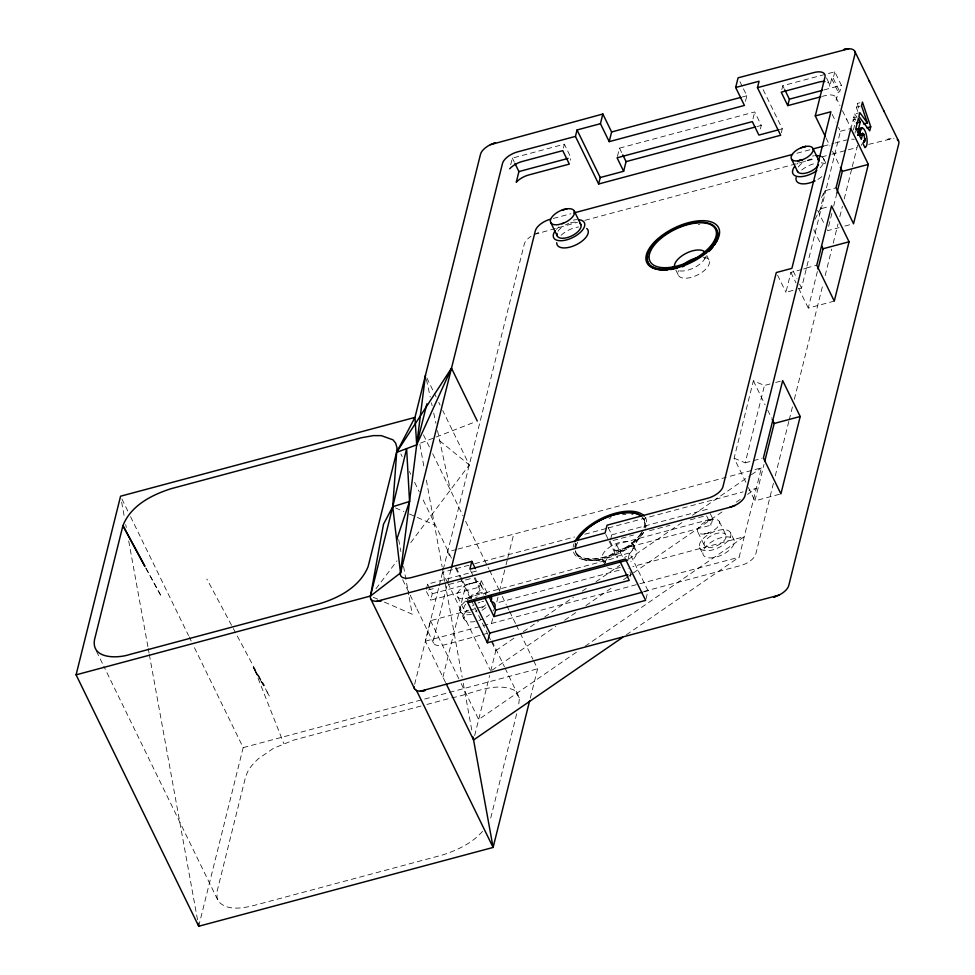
<?xml version="1.0" encoding="UTF-8"?>
<svg xmlns="http://www.w3.org/2000/svg" width="975" height="975" viewBox="0 0 975 975"><rect width="100%" height="100%" fill="white"/><g stroke="black" fill="none" stroke-linecap="round" stroke-linejoin="round"><path stroke-width="0.73" stroke-dasharray="4.88 3.66" d="M505.099 668.168L519.419 697.978L518.456 706.753M861.522 145.458L861.79 144.044M854.953 133.234L855.587 130.662M575.774 547.682L576.664 544.611M645.206 528.158L645.56 526.171A38.829 18.549 -25.9 0 0 645.292 522.405L644.061 519.517M198.705 926.25L243.189 747.618L193.879 646.51M510.693 164.775L512.35 158.108L564.367 144.19L570.936 157.658L570.29 160.241M426.319 589.29L427.611 584.122L476.531 571.033M432.291 593.726L481.211 580.625L479.615 587.072L430.682 600.173L432.291 593.726L429.366 587.73M414.643 684.352L438.847 587.169M439.213 585.695L442.882 570.972M443.247 569.497L524.294 244.079A14.247 6.862 -26 0 1 530.973 236.316M445.575 682.549L425.393 641.16L430.499 620.685L468.67 610.472M450.962 569.583L433.351 640.295A14.247 6.862 -26 0 0 444.344 644.877L481.028 635.054M563.404 148.054L564.367 144.19M442.918 677.077L465.16 587.767M470.633 598.126L471.339 595.286L482.198 592.373L483.503 595.067M645.962 599.003L648.022 590.716L629.594 552.923L617.419 556.177L617.09 557.542L481.857 593.738L482.198 592.373M491.449 623.488L492.911 617.638M498.018 597.151L496.555 603.013L621.136 569.668M499.468 591.289L505.672 566.365M506.037 564.903L507.5 559.041M507.865 557.578L513.691 534.166M617.431 156.427L619.491 148.139L754.723 111.942L761.292 125.409L759.562 132.32M474.667 735.577L489.621 675.517M490.717 671.117L495.824 650.642L491.156 641.075M490.742 818.001L516.994 712.603M530.303 698.1L537.591 668.813L533.593 660.611M610.484 539.992L611.764 534.836L608.229 527.597M712.725 518.651L711.116 525.111L614.835 550.875L616.444 544.428L712.725 518.651L709.215 511.461M628.18 558.602L629.594 552.923M745.461 101.303L746.838 95.769L743.084 88.079M630.191 576.505L630.825 573.922L628.217 568.559M752.993 118.84L754.723 111.942M781.84 89.59L782.803 85.715L834.819 71.797L841.388 85.264L839.78 91.711L838.207 92.137L836.197 100.193A14.247 6.862 -26 0 0 825.203 95.611L822.327 96.379M781.316 132.685L782.279 128.81L763.047 89.383M745.814 482.198L734.114 458.201L753.382 380.811L764.473 385.466L770.067 383.967M834.819 71.797L833.211 78.244L831.638 78.658L829.628 86.726A14.247 6.862 -26 0 0 826.142 81.693M793.016 290.392L785.923 292.281L790.871 272.403L802.23 269.368M734.114 458.201L745.205 462.845L764.473 385.466M815.027 219.314L820.219 209.174L824.716 191.124L825.752 190.844L840.413 131.272L838.512 127.372M798.696 288.868L801.523 288.113L821.145 208.662L828.945 206.566M820.219 209.174L821.255 208.894L825.752 190.844M626.401 634.774L739.148 557.176L761.39 467.866L727.679 476.885M779.476 494.276L754.918 500.857L764.01 464.344M850.712 129.699L853.198 119.693L855.806 118.999M855.477 120.205L853.673 117.792L854.624 113.977L858.524 112.942M857.781 111.467L856.318 107.177L857.244 103.472L859.84 102.777M834.283 301.117L808.275 308.088L817.647 270.453M831.87 213.33L827.556 230.697L839.109 227.602M833.674 206.091L836.916 193.074M853.393 130.028L855.026 123.435L853.198 119.693M773.419 483.271L755.808 553.971A14.247 6.862 -26 0 1 740.805 565.512L643.939 591.447M775.259 475.91L788.824 421.407M789.202 419.933L792.87 405.198M794.332 399.311L822.949 284.408M825.155 275.572L831.748 249.064M833.223 243.165L837.988 224.018M839.828 216.657L842.388 206.347M844.228 198.973L851.931 168.041M852.296 166.567L857.805 144.471M821.474 197.45L824.716 191.124M704.767 258.765L706.119 256.206M632.324 550.18L642.854 530.205A37.623 18.123 -26 0 0 642.574 517.554M375.972 588.754L397.008 560.832M410.731 542.636L469.28 464.953L442.747 410.536M482.564 831.334C472.168 843.253 457.47 850.09 442.711 854.941L252.293 905.909C241.288 908.383 226.809 910.784 218.437 901.351L103.789 666.23M495.824 650.642L514.617 637.711M523.38 631.678L538.407 621.331M544.672 617.017L573.483 597.188M582.258 591.155L587.267 587.706M596.042 581.673L619.844 565.293M628.607 559.248L683.731 521.32M692.494 515.288L750.116 475.617M751.372 474.764L761.39 467.866M491.973 670.252L555.86 626.279M564.635 620.246L577.151 611.63M585.926 605.597L612.239 587.486M623.513 579.723L627.266 577.139M628.522 576.274L632.275 573.69M633.531 572.825L722.475 511.619M736.247 502.137L742.511 497.823M747.533 494.374L756.295 488.341L748.971 490.303M576.396 652.238L478.676 719.489L460.688 682.585M585.158 646.206L744.254 536.701L632.86 566.524M421.005 706.022L293.572 740.135L273.402 748.337L258.619 758.562A46.532 22.413 -26 0 0 247.492 772.078L245.542 777.075L217.108 891.247L217.011 897.487L218.437 901.351M420.639 443.064L434.801 437.568M436.215 437.019L475.861 421.614M534.178 234.488L577.529 222.3M704.157 534.02L708.874 532.85L704.157 534.02A11.968 5.765 -26 0 1 697.625 529.657A11.968 5.765 -26 0 1 707.411 520.918L712.189 519.541A11.968 5.765 -26 0 1 719.465 523.807A11.968 5.765 -26 0 1 708.874 532.85L707.265 533.386M470.401 597.188L465.404 598.626A13.114 6.313 -26 0 1 457.336 593.97A13.114 6.313 -26 0 1 469.036 584.025L473.984 582.794A13.114 6.313 -26 0 1 481.26 587.572A13.114 6.313 -26 0 1 470.401 597.188L465.404 598.626L467.037 598.297M707.411 520.918L712.189 519.541L709.032 520.321M472.388 583.062L469.036 584.025L473.984 582.794M742.426 96.952L746.838 95.769M824.046 89.907L841.388 85.264M756.88 126.579L761.292 125.409M856.318 107.177L860.218 106.141M779.354 129.602L782.279 128.81M853.673 117.792L856.282 117.097M840.413 131.272L850.809 128.493M553.276 218.461L570.887 213.744M796.904 153.246L810.115 149.711M823.327 146.177L833.601 143.435M835.063 143.032L846.8 139.888M584.878 220.338L815.722 158.547M821.608 156.963L830.432 154.611M831.907 154.208L856.891 147.518M868.664 144.373L892.6 138.535A14.247 6.862 -26 0 1 894.002 138.596M825.642 190.6L836.038 187.822M844.886 226.054L853.552 223.738M806.362 267.991L816.77 265.2M803.644 268.99L806.483 268.223M775.673 382.468L781.28 380.969M745.205 462.845L761.999 458.347M456.446 549.498L447.647 551.85L450.889 558.504M457.921 549.096L726.217 477.275M468.963 565.244L442.54 572.325L447.086 581.636M474.837 563.672L574.555 536.981M584.805 534.239L606.791 528.352M608.266 527.962L743.108 491.875M611.764 534.836L708.045 509.06M433.192 588.644L426.002 590.57L430.682 600.173M449.024 584.415L473.497 577.858M613.08 540.503L633.494 535.031M649.545 530.741L669.971 525.269M690.385 519.809L706.436 515.507L711.116 525.111M470.133 610.082L486.281 605.768M425.393 641.16L739.148 557.176M482.503 634.664L486.903 633.482M643.634 591.898L648.022 590.716M243.189 747.618L537.591 668.813M426.867 704.462L450.304 698.185M451.766 697.795C471.729 694.468 493.825 681.086 514.117 690.166L519.419 697.978M891.065 138.633L887.774 139.254L892.6 138.535M698.222 224.335L699.794 224.25M584.232 559.821L586.792 560.272M586.658 558.602L605.451 562.002M395.509 507.926L403.869 511.57M409.439 513.996L434.497 524.916M373.267 597.248L378.836 599.674M384.406 602.099L412.254 614.238L409 596.31M439.713 440.798L469.28 464.953M854.624 113.977L857.147 117.427M255.097 670.727L263.677 685.9L252.501 666.023L264.591 685.596M254.902 670.3L283.798 743.559M253.793 668.302L255.255 670.971M644.646 520.711L643.646 519.188A38.829 18.549 -25.9 0 0 642.33 517.859M575.945 552.886L577.541 555.665A38.829 18.549 -25.9 0 0 580.454 558.127L584.403 559.747A38.842 18.549 -25.9 0 0 589.461 560.576L595.42 560.491A38.829 18.549 -25.9 0 0 601.904 559.516L608.51 557.749A38.829 18.549 -25.9 0 0 615.396 555.153L622.184 551.813A38.842 18.549 -25.9 0 0 628.436 547.962L633.835 543.831A38.829 18.549 -25.9 0 0 638.527 539.333L642.159 534.702A38.829 18.549 -25.9 0 0 643.512 532.435M266.943 691.726L269.417 696.15L206.834 579.004M146.165 568.486L161.411 596.59L145.58 567.718M451.486 558.151L421.834 497.238M456.178 567.608L462.211 579.772M462.881 581.124L471.559 598.735M833.211 78.244L839.78 91.711M831.638 78.658L838.207 92.137M846.58 119.169L850.456 127.103M826.483 77.915L829.408 83.899M832.162 114.355L835.965 122.167M826.057 137.999L829.957 146.006M832.565 151.344L839.719 166.03M823.717 158.827L826.044 163.617M782.803 85.715L784.119 88.408M817.611 210.308L824.899 225.262M813.772 229.722L820.402 243.311M739.952 81.668L742.463 86.799M793.175 270.989L797.026 278.887M799.598 284.164L801.523 288.113M790.871 272.403L796.027 282.969M798.61 288.259L808.275 308.088M777.575 275.169L785.923 292.281M706.802 255.56L709.142 260.349M753.382 380.811L765.082 404.808M767.691 410.134L771.591 418.141M619.491 148.139L622.123 153.526M675.919 270.233L678.247 275.023M748.41 487.524L754.918 500.857M730.555 532.862A17.099 8.239 -26 0 1 710.239 550.412A17.099 8.239 -26 0 1 704.559 537.31A17.099 8.239 -26 0 1 730.555 532.862L734.065 540.04A17.099 8.239 -26 0 1 713.737 557.602A17.099 8.239 -26 0 1 708.057 544.501A17.099 8.239 -26 0 1 734.065 540.04M719.355 521.576L725.924 535.043A11.968 5.765 -26 0 1 711.726 547.341A11.968 5.765 -26 0 1 707.704 538.2A11.968 5.765 -26 0 1 725.924 535.043M697.942 532.253L704.511 545.72M512.35 158.108L514.325 162.155M699.672 547.536L703.182 554.714M633.189 544.586L636.261 550.875M616.444 544.428L622.988 557.834M610.155 541.283L614.835 550.875M605.78 534.349L608.437 539.809M609.107 541.174L617.09 557.542M602.306 559.26L605.365 565.549M426.818 377.886L436.105 396.935M438.762 402.37L440.091 405.088M423.491 434.887L430.292 448.829M432.681 453.716L462.954 515.775M465.623 521.247L488.938 569.071M489.608 570.436L499.602 590.935M502.271 596.395L506.269 604.597M506.939 605.962L508.938 610.058M509.596 611.423L515.604 623.72M516.263 625.085L519.602 631.922M520.26 633.287L532.923 659.246M481.211 580.625L487.756 594.031M481.175 585.219L485.769 594.653M474.935 577.48L479.615 587.072M470.547 570.558L481.857 593.738M455.423 567.816L459.968 577.127M460.614 578.455L470.486 598.699M471.157 600.064L487.817 634.237M488.487 635.602L490.486 639.71M457.616 596.712L464.185 610.179M447.732 582.965L490.047 669.752M465.782 600.953A17.099 8.239 -26 0 0 460.419 611.569L463.929 618.759M427.611 584.122L428.781 586.523M430.499 620.685L460.017 681.208M402.675 579.759L417.349 609.789M121.899 498.944L127.896 511.241M130.565 516.701L188.541 635.578M189.211 636.943L191.21 641.038M96.476 651.288L103.118 664.877M835.977 97.378L839.95 105.544M842.449 110.675L846.983 119.986M416.947 608.961L433.57 643.11M492.046 641.014L504.441 666.803M400.871 453.887L402.175 456.605M409.39 471.498L410.694 474.216M414.631 482.332L419.213 491.814M576.554 554.141L575.896 552.435A38.829 18.549 -25.9 0 1 575.603 550.607M857.244 103.472L859.536 110.333M426.441 379.543L430.231 397.044M431.498 402.87L432.132 405.795M433.717 413.083L435.923 423.296M437.507 430.584L450.389 490.023M419.847 444.283L424.198 468.171M426.367 480.114L442.102 566.731M442.37 568.218L444.807 581.661M445.087 583.148L462.174 677.235M463.259 683.207L472.217 732.493M398.69 539.565L400.859 551.521M403.577 566.451L408.732 594.823M121.656 502.186L124.373 517.116M125.726 524.574L126.262 527.56M128.712 541.003L147.968 647.022M148.237 648.521L149.053 652.994M149.321 654.493L197.62 920.278M798.293 167.017A11.968 5.765 -26 0 1 805.557 161.07M807.142 160.351A11.968 5.765 -26 0 1 814.759 158.803M558.029 231.233A13.114 6.313 -26 0 1 563.867 225.847M565.439 224.945A13.114 6.313 -26 0 1 568.766 223.458M570.448 222.909A13.114 6.313 -26 0 1 577.846 222.385M561.052 235.328A17.099 8.239 -26 0 1 578.602 226.992M821.852 176.633A17.099 8.239 -26 0 1 816.892 179.973M801.694 170.052A17.099 8.239 -26 0 1 816.051 163.239M821.157 162.837A17.099 8.239 -26 0 1 825.057 163.8M851.626 139.169A14.247 6.862 -26 0 1 854.307 139.437M493.947 609.68A17.099 8.239 -26 0 1 493.106 610.947M489.45 614.713A17.099 8.239 -26 0 1 486.257 617.004M482.649 618.991A17.099 8.239 -26 0 1 478.859 620.527M475.105 621.526A17.099 8.239 -26 0 1 467.903 609.363M472.485 605.828A17.099 8.239 -26 0 1 474.252 604.793M477.982 603.025A17.099 8.239 -26 0 1 479.883 602.318M481.784 601.746A17.099 8.239 -26 0 1 483.649 601.319M645.231 517.372A39.902 19.22 -26 0 1 646.023 526.927M643.329 532.594A39.902 19.22 -26 0 1 603.525 558.529A39.902 19.22 -26 0 1 573.154 550.57M573.129 547.268A39.902 19.22 -26 0 1 574.019 543.684M605.597 561.941A17.099 8.239 -26 0 1 608.68 547.84A17.099 8.239 -26 0 1 631.361 542.575A17.099 8.239 -26 0 1 624.634 557.517M640.612 533.983A37.623 18.123 -26 0 1 604.561 557.042A37.623 18.123 -26 0 1 575.677 551.362M575.128 548.328A37.623 18.123 -26 0 1 576.091 543.16M605.036 563.526A17.099 8.239 -26 0 1 627.754 547.731A17.099 8.239 -26 0 1 630.898 561.503M620.307 567.316A17.099 8.239 -26 0 1 607.535 567.755M643.342 518.212A37.928 18.269 -26 0 1 644.195 527.487M641.538 533.033A37.928 18.269 -26 0 1 605.207 557.127A37.928 18.269 -26 0 1 575.347 551.521M574.909 546.853A37.928 18.269 -26 0 1 575.774 543.355M705.388 257.522A17.099 8.239 -26 0 1 693.469 268.064A17.099 8.239 -26 0 1 678.039 270.514M703.085 257.181A17.099 8.239 -26 0 1 707.436 267.211A17.099 8.239 -26 0 1 687.619 278.082A17.099 8.239 -26 0 1 678.49 270.672M576.712 544.416A38.829 18.549 -25.9 0 1 577.736 542.222M609.253 518.298A38.829 18.549 -25.9 0 1 610.972 517.676M622.562 514.739A38.829 18.549 -25.9 0 1 625.767 514.349M631.727 514.276A38.842 18.549 -25.9 0 1 633.092 514.398M485.562 604.89A13.114 6.313 -26 0 1 480.248 609.058M476.97 610.655A13.114 6.313 -26 0 1 475.276 611.276M470.413 612.276A13.114 6.313 -26 0 1 466.708 603.025M475.605 597.492A13.114 6.313 -26 0 1 477.299 596.944M485.952 607.523A17.099 8.239 -26 0 1 480.992 610.862M471.595 614.347A17.099 8.239 -26 0 1 460.419 611.569M467.33 599.771A17.099 8.239 -26 0 1 486.72 593.909M821.547 156.622A17.099 8.239 -26 0 1 819.743 168.224M796.794 164.105A17.099 8.239 -26 0 1 798.184 162.874M812.541 156.061A17.099 8.239 -26 0 1 814.344 155.768M556.323 229.405A17.099 8.239 -26 0 1 558.943 226.919M573.3 220.094A17.099 8.239 -26 0 1 576.81 219.68M537.591 233.062L535.872 233.707L539.297 232.538L537.591 233.062"/><path stroke-width="1.46" d="M857.573 132.417L860.145 131.832L858.585 128.639L860.23 122.046L858.402 118.304L855.916 128.298L861.303 139.352L862.826 133.514L859.852 134.489L862.826 133.514L863.996 134.696L864.837 140.047L862.838 143.313L864.959 147.639C870.553 144.982 864.021 119.084 860.145 131.832L857.549 132.527M529.571 701.025L493.106 847.446L198.705 926.25L76.087 674.834L370.476 596.03L400.506 572.947L425.49 375.168M731.664 506.817L376.655 601.331A14.247 6.862 -26 0 1 370.476 596.03L383.504 524.233L392.73 506.72L406.624 448.61L409.537 501.467L396.618 539.833M864.837 140.047L864.398 141.631L864.959 138.864L863.984 142.252L864.959 138.438M647.851 255.925L647.485 257.9A38.963 18.562 -24.7 0 0 647.741 261.653L648.85 264.14M864.398 141.631L864.935 139.267M76.087 674.834L120.571 496.202L414.972 417.398L480.504 154.294A14.247 6.862 -26 0 1 490.376 144.69L602.855 114.014L611.605 131.966L609.204 141.643L744.425 105.446L735.674 87.494L738.075 77.817L848.798 48.75A14.247 6.862 -26 0 1 854.977 54.052L744.961 495.8A14.247 6.862 -26 0 1 735.077 505.391L729.946 507.341L735.077 505.391M370.476 596.03L392.73 506.72L397.008 447.83L395.631 443.052L392.962 439.822L381.322 435.642L373.34 435.618L361.384 437.751L170.954 488.731C151.588 494.959 130.784 505.562 122.923 525.659L94.49 639.844C91.236 659.149 117.475 658.588 129.675 654.505L320.092 603.525C339.666 597.59 359.994 586.487 368.123 566.597L396.557 452.412L414.972 417.398L416.691 444.807L396.557 452.412L451.498 368.197L477.287 421.066M426.892 403.857L416.691 444.807L451.498 368.197M475.361 568.62L471.827 561.381L411.499 577.529A14.247 6.862 -26 0 1 400.506 572.947L502.491 163.447A14.247 6.862 -26 0 1 517.506 151.905L575.433 136.403L577.042 129.955L600.442 123.691L602.855 114.014M514.983 163.495L518.919 171.576L516.263 182.252A14.247 6.862 -26 0 1 528.742 174.964L569.327 164.105L562.758 150.637L522.173 161.497A14.247 6.862 -26 0 0 509.693 168.785M451.327 568.12L535.336 230.795A14.247 6.862 -26 0 1 550.339 219.253M471.827 561.381L469.889 569.193L605.109 532.996L607.059 525.184L707.96 498.176A14.247 6.862 -26 0 0 722.963 486.635L776.295 272.537L791.895 268.357L830.895 111.759L815.295 115.94L825.398 136.658M735.674 87.494L759.074 81.23L757.465 87.677L780.682 135.257L598.638 183.995L600.247 177.535L577.042 129.955M487.366 642.757L467.171 601.368L625.426 559.004L645.621 600.393L487.366 642.757L489.767 633.08L473.972 600.685M620.051 561.551L629.228 580.369L493.996 616.566L495.605 610.118L489.06 596.712M600.247 177.535L623.647 171.271L626.06 161.606L622.781 154.867M820.889 96.769L787.776 105.629L789.372 99.182L784.777 89.761M815.295 115.94L824.96 77.135A14.247 6.862 -26 0 0 813.954 72.552L757.465 87.677M764.729 461.431L774.187 423.467L772.237 419.469M818.013 269.015L823.058 248.747L821.73 246.029M836.916 193.074L842.327 171.368L840.377 167.359M867.372 122.935L861.522 105.787L862.448 102.083L870.724 126.787L869.712 130.857L858.878 116.403L859.828 112.588L867.372 122.935L863.472 123.983M800.195 416.508L780.914 493.886L763.401 457.97L782.681 380.591L800.195 416.508L774.187 423.467M849.054 241.788L834.283 301.117L816.77 265.2L831.541 205.871L849.054 241.788L823.058 248.747M868.335 164.409L853.552 223.738L836.038 187.822L850.809 128.493L868.335 164.409L842.327 171.368M861.851 135.33L862.497 133.733L859.987 134.355L862.826 133.514L862.034 134.721M712.993 247.065L710.994 249.356A38.988 18.562 -24.7 0 1 708.727 251.599M862.241 134.172L862.826 133.514M622.647 637.358L473.582 739.964L446.245 683.914M897.305 139.644A14.247 6.862 -26 0 1 898.767 143.837L788.751 585.585A14.247 6.862 -26 0 1 778.867 595.177L420.444 691.129A14.247 6.862 -26 0 1 414.119 686.851M490.376 144.69L495.507 142.752L493.801 143.276M778.867 595.177L773.736 597.127L775.454 596.602M801.011 147.786L805.777 146.408A11.968 5.765 -26 0 1 813.065 150.674A11.968 5.765 -26 0 1 802.462 159.717L797.745 160.887A11.968 5.765 -26 0 1 791.213 156.512A11.968 5.765 -26 0 1 801.011 147.786L805.777 146.408L802.62 147.176M561.868 223.775L563.55 223.153A13.114 6.313 -26 0 0 574.421 213.537A13.114 6.313 -26 0 0 567.145 208.772L562.197 209.991A13.114 6.313 -26 0 0 550.497 219.936A13.114 6.313 -26 0 0 558.553 224.591L563.55 223.153M861.278 135.184L863.838 134.404L859.621 134.964M563.879 209.442L562.197 209.991L567.145 208.772M861.157 134.952L863.679 134.136L861.023 134.745M409.537 501.467L392.73 506.72L400.506 572.947M860.084 128.59L862.57 127.835L859.816 128.481M799.268 160.643L802.462 159.717L797.745 160.887M860.438 134.233L863.082 133.551L857.878 134.94L863.362 133.733L857.878 134.94M611.605 131.966L740.951 97.354M518.919 171.576L568.047 158.425M789.372 99.182L822.608 90.285M626.06 161.606L755.406 126.982M777.892 129.992L758.879 135.074L752.31 121.607L617.077 157.804L623.647 171.271M856.33 123.094L860.23 122.046M855.989 129.334L858.585 128.639M866.812 127.835L870.724 126.787M863.362 133.733L858.158 135.135L860.547 134.282M573.824 212.964L792.504 154.428M813.053 148.931L823.327 146.177M627.827 560.016L469.572 602.379L467.171 601.368M495.605 610.118L627.888 574.714M489.767 633.08L642.159 592.288M675.614 268.649L677.272 268.259M847.275 48.847L843.984 49.469L848.798 48.75M378.178 601.246L381.481 600.612L376.655 601.331M421.968 691.031L425.271 690.41L420.444 691.129M667.412 269.904L661.391 269.904A38.963 18.562 -24.7 0 1 656.285 269.027L652.324 267.369M655.188 268.686L652.738 267.004A38.062 18.33 -26 0 1 679.136 226.943A38.062 18.33 -26 0 1 714.322 242.19A38.062 18.33 -26 0 1 654.408 267.723L654.164 268.296L652.738 267.004L653.213 267.857M716.796 230.112L717.892 232.586A38.963 18.562 -24.7 0 1 718.148 236.34L717.088 240.374A38.976 18.562 -24.7 0 1 716.052 242.543M858.841 130.796L860.608 134.623M144.714 565.817L122.923 525.659L144.861 566.414M883.74 110.736L898.548 141.022M869.152 80.815L884.142 111.564M812.943 148.444L819.073 161.009M787.776 105.629L781.207 92.162L818.634 82.144A14.247 6.862 -26 0 1 824.874 81.486M791.529 159.108L797.66 171.685M600.442 123.691L609.204 141.643M575.433 136.403L598.638 183.995M574.324 211.185L580.893 224.664M550.778 222.678L557.347 236.145M484.819 597.748L493.996 616.566M416.459 690.312L493.106 847.446L473.033 736.966M370.707 598.857L400.103 659.063M854.758 51.224L869.554 81.632M399.701 658.235L414.497 688.642M198.157 923.264L198.705 926.25M818.561 164.787A11.968 5.765 -26 0 1 806.983 172.819A11.968 5.765 -26 0 1 797.331 170.918M817.952 159.705A11.968 5.765 -26 0 1 818.622 160.302M579.784 223.251A13.114 6.313 -26 0 1 570.96 236.267A13.114 6.313 -26 0 1 557.054 233.403M586.731 228.455A17.099 8.239 -26 0 1 575.811 244.957A17.099 8.239 -26 0 1 556.749 242.702M815.051 180.911A17.099 8.239 -26 0 1 796.331 180.68M796.051 179.717A17.099 8.239 -26 0 1 796.173 177.523M492.643 601.88A17.099 8.239 -26 0 1 494.569 608.437M574.811 541.808A39.902 19.22 -26 0 1 608.912 515.288A39.902 19.22 -26 0 1 644.292 516.141M577.883 539.443A37.623 18.123 -26 0 1 609.436 516.287A37.623 18.123 -26 0 1 641.501 516.433M577.553 539.663A37.928 18.269 -26 0 1 608.778 516.47A37.928 18.269 -26 0 1 641.233 515.958M674.749 267.845A17.099 8.239 -26 0 1 686.912 252.939A17.099 8.239 -26 0 1 705.632 253.171M683.609 264.396A17.099 8.239 -26 0 1 697.966 257.583M648.594 253.671A38.963 18.562 -24.7 0 1 649.07 252.598M650.276 250.392A38.963 18.562 -24.7 0 1 650.995 249.259M715.626 228.674A38.951 18.549 -24.7 0 1 716.247 229.369M715.418 243.652A38.976 18.562 -24.7 0 1 714.687 244.786M684.097 266.163A38.976 18.562 -24.7 0 1 682.354 266.76M673.957 269.002A38.976 18.562 -24.7 0 1 670.654 269.551M652.129 267.284A38.963 18.562 -24.7 0 1 649.192 264.798M490.803 596.042A17.099 8.239 -26 0 1 491.071 601.258M816.818 170.637A17.099 8.239 -26 0 1 797.428 176.499A17.099 8.239 -26 0 1 794.54 166.64M816.051 155.634A17.099 8.239 -26 0 1 820.426 156.158M578.407 219.704A17.099 8.239 -26 0 1 582.087 230.575A17.099 8.239 -26 0 1 560.686 240.74A17.099 8.239 -26 0 1 555.287 230.685M671.202 269.112A39.902 19.22 -26 0 0 718.819 228.211A39.902 19.22 -26 0 0 658.223 238.412A39.902 19.22 -26 0 0 671.202 269.112M672.799 266.955A36.477 17.574 -26 0 0 715.589 229.357A36.477 17.574 -26 0 0 659.856 239.411A36.477 17.574 -26 0 0 672.799 266.955"/></g></svg>
